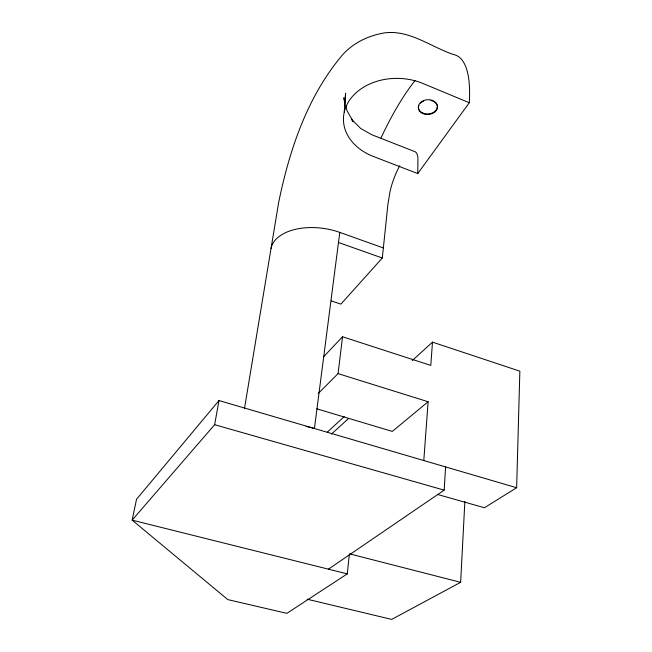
<?xml version="1.0" encoding="UTF-8"?>
<svg xmlns="http://www.w3.org/2000/svg" width="652" height="652" viewBox="0 0 652 652"><rect width="100%" height="100%" fill="white"/><g stroke="black" fill="none" stroke-linecap="round" stroke-linejoin="round"><path stroke-width="0.98" d="M417.761 173.579L469.285 102.739L422.798 83.423A54.01 41.312 1.2 0 0 349.374 100.449A54.01 41.312 1.2 0 0 373.58 156.545L417.761 173.579L417.948 158.224A32.396 9.959 -69.4 0 0 415.079 151.72L371.917 134.793L360.678 128.468L351.412 119.194L353.262 121.745L346.954 110.53L345.78 105.64M437.5 494.452L484.444 507.745L516.645 487.729L519.856 371.167L432.496 342.137L412.276 360.54M307.002 599.18L391.697 619.4L460.638 582.317L464.868 501.478M328.412 569.163L444.159 490.141L445.618 466.93M344.256 112.062L345.593 93.187L344.9 105.094L343.897 97.816L344.598 100.75M423.792 460.54L428.111 401.746L338.078 373.612L318.2 393.531M432.496 342.137L430.785 365.405L342.528 336.758L323.286 357.084M331.257 300.906L340.898 304.134L382.308 258.005L387.899 204.41L389.945 191.924A32.396 9.959 -69.4 0 1 399.782 165.714M516.645 487.729L218.974 400.548L136.545 499.245L132.144 520.133L227.792 599.596L286.864 613.353L347.28 573.874L349.293 554.811M338.078 373.612L342.528 336.758M383.36 247.956L339.79 232.389L314.427 428.511A54.442 23.219 7.5 0 0 306.065 426.4M244.435 408.82L278.681 202.381C289.464 149.748 307.394 96.26 342.642 54.735C353.726 42.527 368.625 35.542 384.713 32.861C409.831 29.674 431.135 47.156 453.882 54.629A134.997 41.72 -69.3 0 1 469.285 102.739M347.28 573.874L132.144 520.133L214.638 424.697L218.974 400.548M327.182 432.276L344.215 416.604M331.379 434.142L348.608 418.47M428.111 401.746L392.3 431.412L316.782 408.812M349.399 553.809L460.638 582.317M214.638 424.697L444.159 490.141M338.486 242.495L382.308 258.005M271.045 248.428A49.283 28.109 8.2 0 1 339.79 232.389M380.996 138.02A134.997 41.72 -69.3 0 1 415.153 80.383M433.841 101.59A9.552 7.131 -4.3 0 1 435.992 110.881A9.552 7.131 -4.3 0 1 423.8 113.945A9.552 7.131 -4.3 0 1 418.877 105.355M420.475 103.138A9.552 7.131 -4.3 0 1 423.686 101.109M430.939 100.506A9.552 7.131 -4.3 0 1 433.172 101.247M422.61 112.959A9.56 7.131 -4.3 0 0 437.402 106.944A9.56 7.131 -4.3 0 0 423.613 100.587A9.56 7.131 -4.3 0 0 422.61 112.959"/></g></svg>
